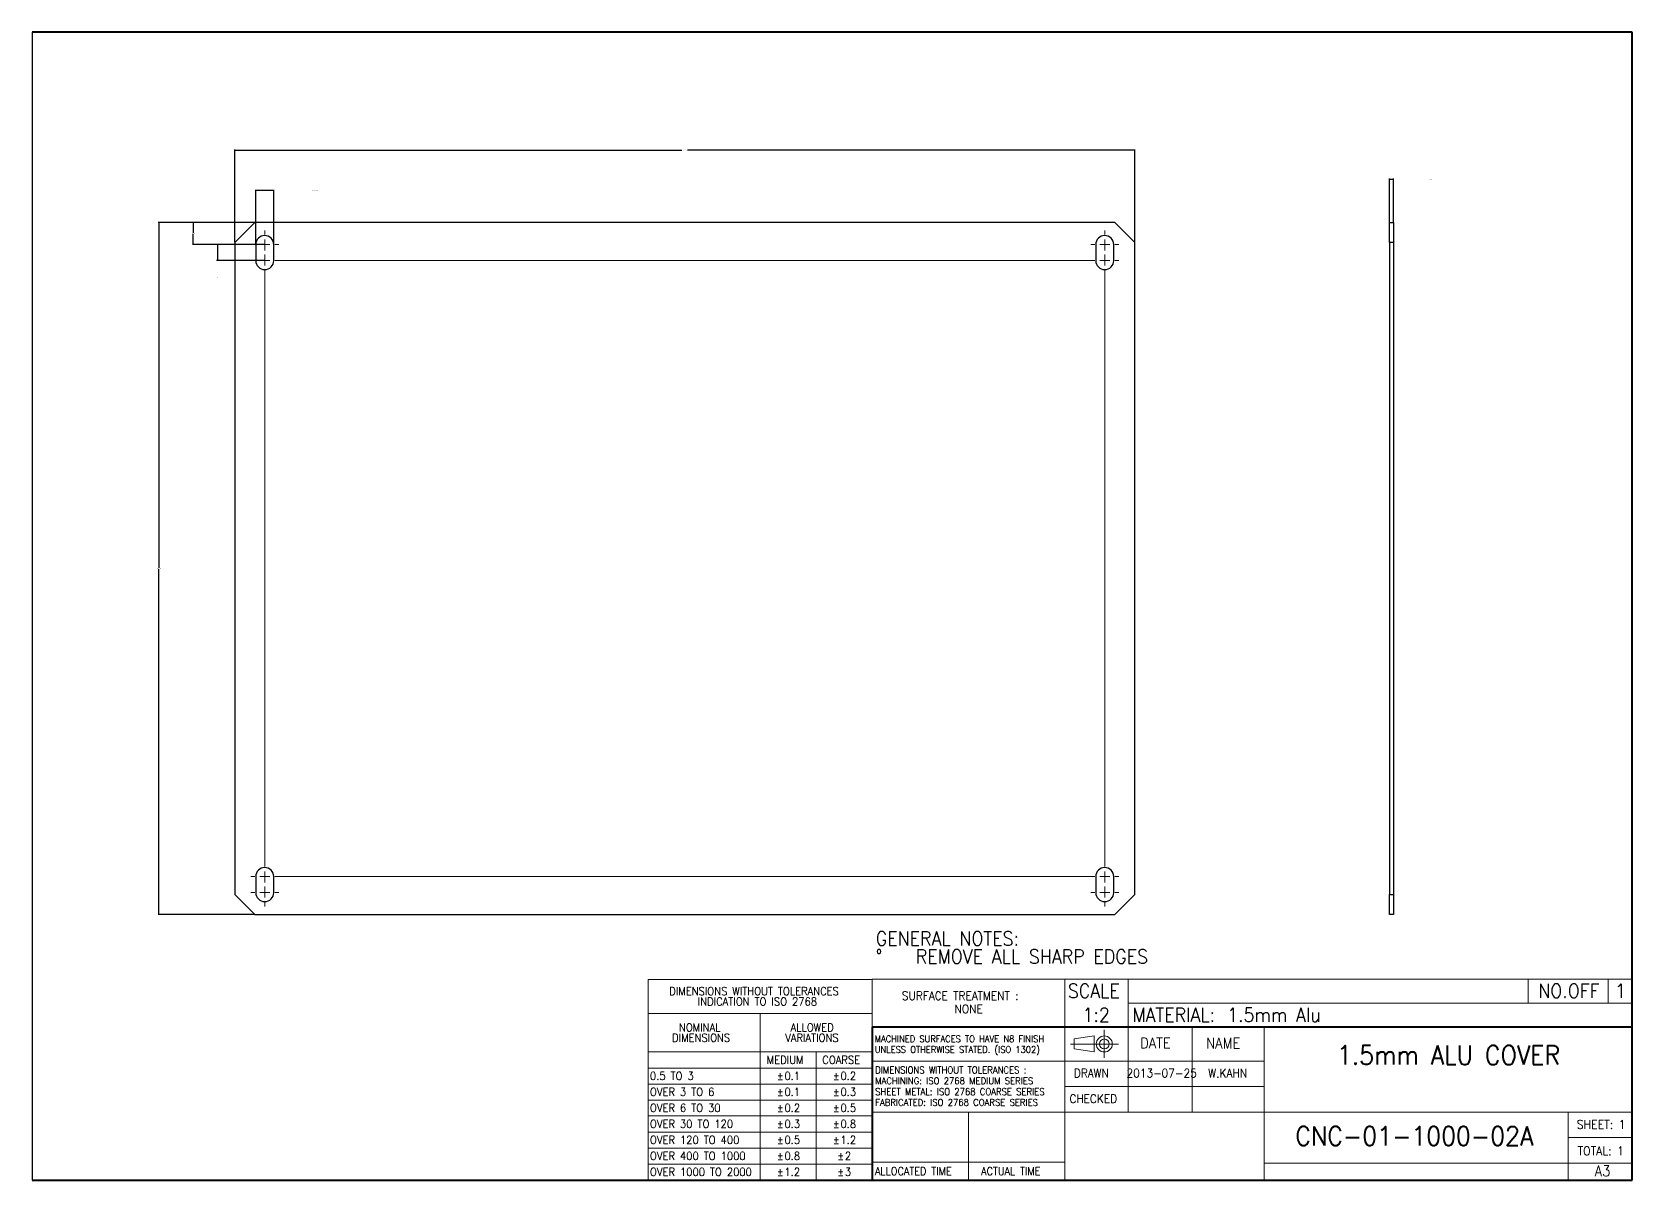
# Model space of a CAD drawing. Header units: millimetres. Extents: x 15 to 913, y -15 to 331.
# Drawn here: x 15 to 415, y 5 to 292 of the extents above; entities that cross this region are included whole.
import ezdxf

# ---------------------------------------------------------------- set-up
doc = ezdxf.new("R2010")
doc.units = ezdxf.units.MM
doc.header["$PDSIZE"] = -1
doc.linetypes.add('CENTERX2', pattern=[100, 64, -12, 12, -12])
doc.layers.get('0').update_dxf_attribs({"true_color": 0xffffff})
doc.layers.get('Defpoints').update_dxf_attribs({"true_color": 0xffffff})
doc.styles.add('textstyle1', font='standard')
doc.styles.add('textstyle10', font='standard')
doc.styles.add('textstyle11', font='standard')
doc.styles.add('textstyle12', font='standard')
doc.styles.add('textstyle13', font='standard')
doc.styles.add('textstyle14', font='standard')
doc.styles.add('textstyle15', font='standard')
doc.styles.add('textstyle16', font='standard')
doc.styles.add('textstyle17', font='standard')
doc.styles.add('textstyle18', font='standard')
doc.styles.add('textstyle19', font='standard')
doc.styles.add('textstyle2', font='standard')
doc.styles.add('textstyle20', font='standard')
doc.styles.add('textstyle21', font='standard')
doc.styles.add('textstyle22', font='standard')
doc.styles.add('textstyle23', font='standard')
doc.styles.add('textstyle24', font='standard')
doc.styles.add('textstyle25', font='standard')
doc.styles.add('textstyle26', font='standard')
doc.styles.add('textstyle27', font='standard')
doc.styles.add('textstyle28', font='standard')
doc.styles.add('textstyle29', font='standard')
doc.styles.add('textstyle3', font='standard')
doc.styles.add('textstyle30', font='standard')
doc.styles.add('textstyle31', font='standard')
doc.styles.add('textstyle32', font='standard')
doc.styles.add('textstyle33', font='standard')
doc.styles.add('textstyle34', font='standard')
doc.styles.add('textstyle35', font='standard')
doc.styles.add('textstyle36', font='standard')
doc.styles.add('textstyle37', font='standard')
doc.styles.add('textstyle38', font='standard')
doc.styles.add('textstyle39', font='standard')
doc.styles.add('textstyle4', font='standard')
doc.styles.add('textstyle40', font='standard')
doc.styles.add('textstyle41', font='standard')
doc.styles.add('textstyle42', font='standard')
doc.styles.add('textstyle43', font='standard')
doc.styles.add('textstyle44', font='standard')
doc.styles.add('textstyle45', font='standard')
doc.styles.add('textstyle46', font='standard')
doc.styles.add('textstyle47', font='standard')
doc.styles.add('textstyle48', font='standard')
doc.styles.add('textstyle49', font='standard')
doc.styles.add('textstyle5', font='standard')
doc.styles.add('textstyle50', font='standard')
doc.styles.add('textstyle51', font='standard')
doc.styles.add('textstyle52', font='standard')
doc.styles.add('textstyle59', font='standard')
doc.styles.add('textstyle6', font='standard')
doc.styles.add('textstyle60', font='standard')
doc.styles.add('textstyle61', font='standard')
doc.styles.add('textstyle62', font='standard')
doc.styles.add('textstyle63', font='standard')
doc.styles.add('textstyle64', font='standard')
doc.styles.add('textstyle65', font='Standard')
doc.styles.add('textstyle66', font='standard')
doc.styles.add('textstyle67', font='standard')
doc.styles.add('textstyle68', font='standard')
doc.styles.add('textstyle69', font='standard')
doc.styles.add('textstyle7', font='standard')
doc.styles.add('textstyle70', font='Standard')
doc.styles.add('textstyle71', font='standard')
doc.styles.add('textstyle72', font='standard')
doc.styles.add('textstyle73', font='standard')
doc.styles.add('textstyle74', font='standard')
doc.styles.add('textstyle75', font='standard')
doc.styles.add('textstyle76', font='standard')
doc.styles.add('textstyle77', font='standard')
doc.styles.add('textstyle78', font='standard')
doc.styles.add('textstyle79', font='standard')
doc.styles.add('textstyle8', font='standard')
doc.styles.add('textstyle9', font='standard')
doc.dimstyles.new('QCADDimStyle', dxfattribs={"dimtxt": 3.5, "dimasz": 2.5, "dimexe": 1, "dimexo": 0, "dimgap": 1.524, "dimtad": 1, "dimtoh": 1, "dimdec": 4, "dimzin": 0, "dimdsep": 46, "dimtxsty": 'Standard', "dimcen": 0.09, "dimadec": 0, "dimazin": 0, "dimtfac": 1, "dimtdec": 4, "dimtofl": 0, "dimtmove": 0, "dimatfit": 3, "dimfxl": 1, "dimtolj": 1, "dimtzin": 0, "dimarcsym": 0})

# ---------------------------------------------------------------- blocks, each defined once
blk = doc.blocks.new('SW_NOTE_0')
at = {"color": 0, "linetype": 'Continuous', "lineweight": 0, "char_height": 3.5, "attachment_point": 1}
for s, insert, style in [('GENERAL NOTES:', (0, 4.51), 'textstyle1'), ('%%d', (0, -0.01), 'textstyle3'), ('REMOVE ALL SHARP EDGES', (10, -0.01), 'textstyle2')]:
    blk.add_mtext(s, dxfattribs=dict(at, insert=insert, style=style))
blk = doc.blocks.new('SW_NOTE_1')
at = {"color": 0, "linetype": 'Continuous', "lineweight": 0, "char_height": 1.7, "attachment_point": 1}
for s, insert, style in [('DIMENSIONS WITHOUT TOLERANCES :', (0, 2.19), 'textstyle4'), ('SHEET METAL: ISO 2768 COARSE SERIES', (0, -3.21), 'textstyle6'), ('MACHINING: ISO 2768 MEDIUM SERIES', (0, -0.51), 'textstyle5'), ('FABRICATED: ISO 2768 COARSE SERIES', (0, -5.91), 'textstyle7')]:
    blk.add_mtext(s, dxfattribs=dict(at, insert=insert, style=style))
blk = doc.blocks.new('SW_NOTE_2')
at = {"color": 0, "linetype": 'Continuous', "lineweight": 0, "char_height": 1.67, "attachment_point": 1}
for s, insert, style in [('MACHINED SURFACES TO HAVE N8 FINISH', (0, 2.15), 'textstyle8'), ('UNLESS OTHERWISE STATED. (ISO 1302)', (0, -0.52), 'textstyle9')]:
    blk.add_mtext(s, dxfattribs=dict(at, insert=insert, style=style))
blk = doc.blocks.new('SW_TABLEANNOTATION_0')
at = {"color": 0, "linetype": 'Continuous', "lineweight": 0}
for p, q in [((0, 0), (0, -50.13)), ((56, 0), (0, 0)), ((56, -50.13), (56, 0)), ((0, -8.5), (56, -8.5)), ((28, -8.5), (28, -50.13)), ((0, -18.12), (56, -18.12)), ((42, -18.12), (42, -50.13)), ((0, -22.13), (56, -22.13)), ((0, -26.13), (56, -26.13)), ((0, -30.13), (56, -30.13)), ((0, -34.12), (56, -34.12)), ((0, -38.13), (56, -38.13)), ((0, -42.13), (56, -42.13)), ((0, -46.13), (56, -46.13)), ((0, -50.13), (56, -50.13))]:
    blk.add_line(p, q, dxfattribs=at)
at = {"color": 0, "linetype": 'Continuous', "lineweight": 0, "char_height": 2, "attachment_point": 1}
for s, insert, style in [('DIMENSIONS WITHOUT TOLERANCES', (5.31, -1.92), 'textstyle10'), ('INDICATION TO ISO 2768', (12.42, -4.51), 'textstyle11'), ('NOMINAL', (7.74, -10.99), 'textstyle12'), ('ALLOWED', (35.64, -10.99), 'textstyle14'), ('DIMENSIONS', (6.01, -13.57), 'textstyle13'), ('VARIATIONS', (34.3, -13.57), 'textstyle15'), ('MEDIUM', (29.67, -19.09), 'textstyle16'), ('COARSE', (43.58, -19.09), 'textstyle17'), ('0.5 TO 3', (0.5, -23.09), 'textstyle18'), ('%%p', (32.2, -23.09), 'textstyle19'), ('0.1', (34.11, -23.09), 'textstyle20'), ('%%p', (46.2, -23.09), 'textstyle21'), ('0.2', (48.11, -23.09), 'textstyle22'), ('OVER 3 TO 6', (0.5, -27.09), 'textstyle23'), ('%%p', (32.2, -27.09), 'textstyle24'), ('0.1', (34.11, -27.09), 'textstyle25'), ('%%p', (46.2, -27.09), 'textstyle26'), ('0.3', (48.11, -27.09), 'textstyle27'), ('OVER 6 TO 30', (0.5, -31.09), 'textstyle28'), ('%%p', (32.2, -31.09), 'textstyle29'), ('0.2', (34.11, -31.09), 'textstyle30'), ('%%p', (46.2, -31.09), 'textstyle31'), ('0.5', (48.11, -31.09), 'textstyle32'), ('OVER 30 TO 120', (0.5, -35.09), 'textstyle33'), ('%%p', (32.2, -35.09), 'textstyle34'), ('0.3', (34.11, -35.09), 'textstyle35'), ('%%p', (46.2, -35.09), 'textstyle36'), ('0.8', (48.11, -35.09), 'textstyle37'), ('OVER 120 TO 400', (0.5, -39.09), 'textstyle38'), ('%%p', (32.2, -39.09), 'textstyle39'), ('0.5', (34.11, -39.09), 'textstyle40'), ('%%p', (46.2, -39.09), 'textstyle41'), ('1.2', (48.11, -39.09), 'textstyle42'), ('OVER 400 TO 1000', (0.5, -43.09), 'textstyle43'), ('%%p', (32.2, -43.09), 'textstyle44'), ('0.8', (34.11, -43.09), 'textstyle45'), ('%%p', (47.31, -43.09), 'textstyle46'), ('2', (49.21, -43.09), 'textstyle47'), ('OVER 1000 TO 2000', (0.5, -47.09), 'textstyle48'), ('%%p', (32.2, -47.09), 'textstyle49'), ('1.2', (34.11, -47.09), 'textstyle50'), ('%%p', (47.31, -47.09), 'textstyle51'), ('3', (49.21, -47.09), 'textstyle52')]:
    blk.add_mtext(s, dxfattribs=dict(at, insert=insert, style=style))
blk = doc.blocks.new('*D16')
at = {"color": 0, "linetype": 'Continuous', "lineweight": -2}
for p, q in [((73.12, 238.86), (61.16, 238.86)), ((61.34, 238.68), (61.34, 235.04)), ((73.12, 234.86), (61.16, 234.86))]:
    blk.add_line(p, q, dxfattribs=at)
at = {"color": 0}
for points in [[(61.37, 238.68), (61.31, 238.68), (61.34, 238.86)], [(61.31, 235.04), (61.37, 235.04), (61.34, 234.86)]]:
    blk.add_solid(points, dxfattribs=at)
at = {"layer": 'Defpoints', "color": 0}
for p in [(73.18, 238.86), (61.34, 234.86), (73.18, 234.86)]:
    blk.add_point(p, dxfattribs=at)
at = {"color": 0, "lineweight": 0, "insert": (61.34, 230.59), "char_height": 0.18, "attachment_point": 5}
blk.add_mtext('\\A1;8.0000', dxfattribs=at)
blk = doc.blocks.new('*D17')
at = {"color": 0, "linetype": 'Continuous', "lineweight": -2}
for p, q in [((70.93, 238.92), (70.93, 252.54)), ((75.25, 252.36), (71.11, 252.36)), ((75.43, 238.92), (75.43, 252.54))]:
    blk.add_line(p, q, dxfattribs=at)
at = {"color": 0}
for points in [[(71.11, 252.39), (71.11, 252.33), (70.93, 252.36)], [(75.25, 252.33), (75.25, 252.39), (75.43, 252.36)]]:
    blk.add_solid(points, dxfattribs=at)
at = {"layer": 'Defpoints', "color": 0}
for p in [(70.93, 252.36), (70.93, 238.86), (75.43, 238.86)]:
    blk.add_point(p, dxfattribs=at)
at = {"color": 0, "lineweight": 0, "insert": (85.79, 252.36), "char_height": 0.18, "attachment_point": 5}
blk.add_mtext('\\A1;9.0000 (4x)', dxfattribs=at)
blk = doc.blocks.new('*D18')
at = {"color": 0, "linetype": 'Continuous', "lineweight": -2}
for p, q in [((70.62, 244.36), (55.11, 244.36)), ((55.29, 244.18), (55.29, 241.79)), ((55.29, 239.04), (55.29, 241.43)), ((73.12, 238.86), (55.11, 238.86))]:
    blk.add_line(p, q, dxfattribs=at)
at = {"color": 0}
for points in [[(55.32, 244.18), (55.26, 244.18), (55.29, 244.36)], [(55.26, 239.04), (55.32, 239.04), (55.29, 238.86)]]:
    blk.add_solid(points, dxfattribs=at)
at = {"layer": 'Defpoints', "color": 0}
for p in [(70.68, 244.36), (55.29, 238.86), (73.18, 238.86)]:
    blk.add_point(p, dxfattribs=at)
at = {"color": 0, "lineweight": 0, "insert": (55.29, 241.61), "char_height": 0.18, "attachment_point": 5}
blk.add_mtext('\\A1;11.0000', dxfattribs=at)
blk = doc.blocks.new('*D19')
at = {"color": 0, "linetype": 'Continuous', "lineweight": -2}
for p, q in [((70.62, 244.36), (46.53, 244.36)), ((46.71, 244.18), (46.71, 158.04)), ((46.71, 71.54), (46.71, 157.68)), ((70.62, 71.36), (46.53, 71.36))]:
    blk.add_line(p, q, dxfattribs=at)
at = {"color": 0}
for points in [[(46.74, 244.18), (46.68, 244.18), (46.71, 244.36)], [(46.68, 71.54), (46.74, 71.54), (46.71, 71.36)]]:
    blk.add_solid(points, dxfattribs=at)
at = {"layer": 'Defpoints', "color": 0}
for p in [(70.68, 244.36), (46.71, 71.36), (70.68, 71.36)]:
    blk.add_point(p, dxfattribs=at)
at = {"color": 0, "lineweight": 0, "insert": (46.71, 157.86), "char_height": 0.18, "attachment_point": 5}
blk.add_mtext('\\A1;346.0000', dxfattribs=at)
blk = doc.blocks.new('*D20')
at = {"color": 0, "linetype": 'Continuous', "lineweight": -2}
for p, q in [((65.68, 239.42), (65.68, 262.66)), ((65.86, 262.48), (177.48, 262.48)), ((290.5, 262.48), (178.89, 262.48)), ((290.68, 239.42), (290.68, 262.66))]:
    blk.add_line(p, q, dxfattribs=at)
at = {"color": 0}
for points in [[(65.86, 262.51), (65.86, 262.45), (65.68, 262.48)], [(290.5, 262.45), (290.5, 262.51), (290.68, 262.48)]]:
    blk.add_solid(points, dxfattribs=at)
at = {"layer": 'Defpoints', "color": 0}
for p in [(290.68, 262.48), (65.68, 239.36), (290.68, 239.36)]:
    blk.add_point(p, dxfattribs=at)
at = {"color": 0, "lineweight": 0, "insert": (178.18, 262.48), "char_height": 0.18, "attachment_point": 5}
blk.add_mtext('\\A1;450.0000', dxfattribs=at)
blk = doc.blocks.new('SW_CENTERMARKSYMBOL_0')
at = {"color": 0, "linetype": 'Continuous', "lineweight": 0}
for p, q in [((0, 0), (-1.25, 0)), ((0, 2.5), (0, 3.5)), ((0, 0), (0, 1.25)), ((0, 0), (1.25, 0)), ((0, 0), (0, -1.25)), ((2.5, 0), (3.5, 0)), ((-2.5, 0), (-3.5, 0)), ((0, -1.5), (0, -0.5)), ((0, -2.5), (0, -3.5)), ((0, -4), (0, -2.75)), ((0, -4), (1.25, -4)), ((2.5, -4), (3.5, -4)), ((-2.5, -4), (-3.5, -4)), ((0, -4), (-1.25, -4)), ((0, -4), (0, -5.25)), ((0, -6.5), (0, -7.5))]:
    blk.add_line(p, q, dxfattribs=at)
blk = doc.blocks.new('SW_CENTERMARKSYMBOL_1')
at = {"color": 0, "linetype": 'Continuous', "lineweight": 0}
for p, q in [((0, 0), (-1.25, 0)), ((0, 2.5), (0, 3.5)), ((0, 0), (0, 1.25)), ((0, 0), (1.25, 0)), ((0, 0), (0, -1.25)), ((2.5, 0), (3.5, 0)), ((-2.5, 0), (-3.5, 0)), ((0, -1.5), (0, -0.5)), ((0, -2.5), (0, -3.5)), ((0, -4), (0, -2.75)), ((0, -4), (1.25, -4)), ((2.5, -4), (3.5, -4)), ((-2.5, -4), (-3.5, -4)), ((0, -4), (-1.25, -4)), ((0, -4), (0, -5.25)), ((0, -6.5), (0, -7.5))]:
    blk.add_line(p, q, dxfattribs=at)
blk = doc.blocks.new('SW_CENTERMARKSYMBOL_2')
at = {"color": 0, "linetype": 'Continuous', "lineweight": 0}
for p, q in [((0, 4), (-1.25, 4)), ((0, 6.5), (0, 7.5)), ((0, 4), (0, 5.25)), ((0, 4), (0, 2.75)), ((0, 4), (1.25, 4)), ((2.5, 4), (3.5, 4)), ((-2.5, 4), (-3.5, 4)), ((0, 0), (-1.25, 0)), ((0, 2.5), (0, 3.5)), ((0, 1.5), (0, 0.5)), ((0, 0), (0, 1.25)), ((0, 0), (0, -1.25)), ((0, 0), (1.25, 0)), ((2.5, 0), (3.5, 0)), ((-2.5, 0), (-3.5, 0)), ((0, -2.5), (0, -3.5))]:
    blk.add_line(p, q, dxfattribs=at)
blk = doc.blocks.new('SW_CENTERMARKSYMBOL_3')
at = {"color": 0, "linetype": 'Continuous', "lineweight": 0}
for p, q in [((-2.5, 4), (-3.5, 4)), ((0, 4), (-1.25, 4)), ((0, 6.5), (0, 7.5)), ((0, 4), (0, 5.25)), ((0, 4), (0, 2.75)), ((0, 4), (1.25, 4)), ((2.5, 4), (3.5, 4)), ((-2.5, 0), (-3.5, 0)), ((0, 0), (-1.25, 0)), ((0, 2.5), (0, 3.5)), ((0, 1.5), (0, 0.5)), ((0, 0), (0, 1.25)), ((0, 0), (0, -1.25)), ((0, 0), (1.25, 0)), ((2.5, 0), (3.5, 0)), ((0, -2.5), (0, -3.5))]:
    blk.add_line(p, q, dxfattribs=at)
blk = doc.blocks.new('SW_CENTERMARKSYMBOL_4')
at = {"color": 0, "linetype": 'Continuous', "lineweight": 0}
for p, q in [((0, 0), (-1.25, 0)), ((0, 2.5), (0, 3.5)), ((0, 0), (0, 1.25)), ((0, 0), (1.25, 0)), ((0, 0), (0, -1.25)), ((2.5, 0), (207.5, 0)), ((210, 0), (208.75, 0)), ((210, 2.5), (210, 3.5)), ((210, 0), (210, 1.25)), ((210, 0), (211.25, 0)), ((210, 0), (210, -1.25)), ((212.5, 0), (213.5, 0)), ((-2.5, 0), (-3.5, 0)), ((0, -2.5), (0, -151.5)), ((210, -2.5), (210, -151.5)), ((-2.5, -154), (-3.5, -154)), ((0, -154), (-1.25, -154)), ((0, -154), (0, -152.75)), ((0, -154), (1.25, -154)), ((0, -154), (0, -155.25)), ((2.5, -154), (207.5, -154)), ((210, -154), (208.75, -154)), ((210, -154), (210, -152.75)), ((210, -154), (211.25, -154)), ((210, -154), (210, -155.25)), ((212.5, -154), (213.5, -154)), ((0, -156.5), (0, -157.5)), ((210, -156.5), (210, -157.5))]:
    blk.add_line(p, q, dxfattribs=at)
blk = doc.blocks.new('*D21')
at = {"color": 0, "linetype": 'Continuous', "lineweight": -2}
for p, q in [((354.35, 244.42), (354.35, 255.35)), ((354.53, 255.17), (355.17, 255.17)), ((355.35, 244.42), (355.35, 255.35))]:
    blk.add_line(p, q, dxfattribs=at)
at = {"color": 0}
for points in [[(354.53, 255.2), (354.53, 255.14), (354.35, 255.17)], [(355.17, 255.14), (355.17, 255.2), (355.35, 255.17)]]:
    blk.add_solid(points, dxfattribs=at)
at = {"layer": 'Defpoints', "color": 0}
for p in [(355.35, 255.17), (354.35, 244.36), (355.35, 244.36)]:
    blk.add_point(p, dxfattribs=at)
at = {"color": 0, "lineweight": 0, "insert": (364.57, 255.17), "char_height": 0.18, "attachment_point": 5}
blk.add_mtext('\\A1;2.0000', dxfattribs=at)

msp = doc.modelspace()

# ---------------------------------------------------------------- linework, layer by layer
at = {"color": 7, "linetype": 'Continuous', "lineweight": 40, "true_color": 0xffffff}
for p, q in [((415, 292), (15, 292)), ((415, 5), (415, 292)), ((415, 43.25), (225, 43.25)), ((225, 43.25), (225, 5)), ((15, 5), (415, 5))]:
    msp.add_line(p, q, dxfattribs=at)
at = {"color": 7, "linetype": 'Continuous', "lineweight": 30, "true_color": 0xffffff}
for p, q in [((15, 292), (15, 5)), ((70.684441, 244.359794), (65.684446, 239.359799)), ((285.684444, 244.359794), (70.684441, 244.359794)), ((290.68444, 239.359799), (285.684444, 244.359794)), ((354.345808, 239.359799), (354.345808, 244.359794)), ((354.345808, 244.359794), (355.345808, 244.359794)), ((355.345808, 244.359794), (355.345808, 239.359799)), ((65.684446, 239.359799), (65.684446, 76.359796)), ((70.934445, 238.859798), (70.934445, 234.859797)), ((75.434439, 234.859797), (75.434439, 238.859798)), ((280.934446, 238.859798), (280.934446, 234.859797)), ((285.43444, 234.859797), (285.43444, 238.859798)), ((290.68444, 76.359796), (290.68444, 239.359799)), ((355.345808, 239.359799), (354.345808, 239.359799)), ((354.345808, 239.359799), (354.345808, 76.359796)), ((355.345808, 239.359799), (355.345808, 76.359796)), ((70.934445, 80.859798), (70.934445, 76.859797)), ((75.434439, 76.859797), (75.434439, 80.859798)), ((280.934446, 80.859798), (280.934446, 76.859797)), ((285.43444, 76.859797), (285.43444, 80.859798)), ((65.684446, 76.359796), (70.684441, 71.359801)), ((285.684444, 71.359801), (290.68444, 76.359796)), ((354.345808, 76.359796), (355.345808, 76.359796)), ((354.345808, 71.359801), (354.345808, 76.359796)), ((355.345808, 76.359796), (355.345808, 71.359801)), ((70.684441, 71.359801), (285.684444, 71.359801)), ((355.345808, 71.359801), (354.345808, 71.359801))]:
    msp.add_line(p, q, dxfattribs=at)
at = {"color": 7, "linetype": 'Continuous', "lineweight": 0, "true_color": 0xffffff}
for p, q in [((273.2, 55.25), (225, 55.25)), ((225, 55.25), (225, 43.25)), ((273.2, 43.25), (273.2, 55.25)), ((273.2, 55.25), (322, 55.25)), ((289, 55.25), (289, 43.25)), ((322, 55.25), (415, 55.25)), ((389, 55.25), (389, 49.25)), ((409, 55.25), (409, 49.25)), ((289, 49.25), (415, 49.25)), ((225, 43.25), (225, 5)), ((273.2, 43.25), (273.2, 5)), ((275.580391, 40.250897), (280.580391, 41.000897)), ((275.580391, 40.250897), (275.580391, 37.750897)), ((280.580391, 41.000897), (280.580391, 37.000897)), ((289, 43.25), (289, 22)), ((305, 22), (305, 43.25)), ((323, 5), (323, 43.25)), ((275.580391, 37.750897), (280.580391, 37.000897)), ((273.2, 34.75), (225, 34.75)), ((323, 34.75), (273.2, 34.75)), ((323, 28.375), (273.2, 28.375)), ((273.2, 22), (225, 22)), ((249.1, 22), (249.1, 5)), ((323, 22), (273.2, 22)), ((415, 22), (323, 22)), ((399, 5), (399, 22)), ((399, 15.625), (415, 15.625)), ((225, 9.5), (273.2, 9.5)), ((415, 9.25), (323, 9.25))]:
    msp.add_line(p, q, dxfattribs=at)
at = {"color": 7, "linetype": 'CENTERX2', "lineweight": 0, "true_color": 0xffffff}
for p, q in [((283.080391, 35.50004), (283.080391, 42.50004)), ((274.654575, 39), (286.664244, 39))]:
    msp.add_line(p, q, dxfattribs=at)
at = {"color": 7, "linetype": 'Continuous', "lineweight": 0, "true_color": 0xffffff}
for radius in [2, 1.25]:
    msp.add_circle((283.080391, 39.000897), radius, dxfattribs=at)
at = {"color": 7, "linetype": 'Continuous', "lineweight": 30, "true_color": 0xffffff}
for centre, start, end in [((73.184443, 238.859797), 0, 180), ((283.184443, 238.859797), 0, 180), ((73.184443, 234.859797), 180, 0), ((283.184443, 234.859797), 180, 0), ((73.184443, 80.859797), 0, 180), ((283.184443, 80.859797), 0, 180), ((73.184443, 76.859797), 180, 0), ((283.184443, 76.859797), 180, 0)]:
    msp.add_arc(centre, 2.25, start, end, dxfattribs=at)

# ---------------------------------------------------------------- block references
at = {"color": 7, "linetype": 'Continuous', "lineweight": 0, "true_color": 0xffffff}
for name, p in [('SW_CENTERMARKSYMBOL_3', (73.184443, 234.859797)), ('SW_CENTERMARKSYMBOL_2', (283.184443, 234.859797)), ('SW_CENTERMARKSYMBOL_4', (73.184443, 234.859797)), ('SW_CENTERMARKSYMBOL_0', (73.184443, 80.859797)), ('SW_CENTERMARKSYMBOL_1', (283.184443, 80.859797)), ('SW_NOTE_0', (225.930498, 62.62699)), ('SW_TABLEANNOTATION_0', (169, 55.125)), ('SW_NOTE_2', (225.693594, 38.966703)), ('SW_NOTE_1', (225.800383, 31.151104))]:
    msp.add_blockref(name, p, dxfattribs=at)

# ---------------------------------------------------------------- texts
for s, insert, char_height, attachment_point, style in [('SURFACE TREATMENT :', (232.490119, 52.101561), 2.11666667, 1, 'textstyle79'), ('SCALE', (273.965171, 54.020619), 3.5, 1, 'textstyle63'), ('NO.OFF', (399.214792, 54.044187), 3.5, 2, 'textstyle66'), ('1', (412.123055, 54.083215), 3.5, 2, 'textstyle76'), ('NONE', (249.163478, 48.826361), 2.1166667, 2, 'textstyle74'), ('1:2', (281.036881, 48.043968), 3.5, 2, 'textstyle71'), ('MATERIAL:', (290.117584, 48.056384), 3.5, 1, 'textstyle78'), ('1.5mm Alu', (313.78354, 48.047651), 3.5, 1, 'textstyle70'), ('DATE', (292.023716, 40.5675), 2.6458333, 1, 'textstyle59'), ('NAME', (308.537838, 40.545678), 2.6458333, 1, 'textstyle60'), ('1.5mm ALU COVER', (369.123412, 38.612701), 4.7625, 2, 'textstyle65'), ('DRAWN', (275.456094, 32.778786), 2.1166667, 1, 'textstyle61'), ('2013-07-25', (297.417934, 32.775421), 2.1166667, 2, 'textstyle77'), ('W.KAHN', (313.913655, 32.760782), 2.1166667, 2, 'textstyle69'), ('CHECKED', (274.362937, 26.373464), 2.1166667, 1, 'textstyle62'), ('CNC-01-1000-02A', (360.587253, 18.383191), 4.7625, 2, 'textstyle64'), ('SHEET: 1', (407.280206, 19.981428), 2.2, 2, 'textstyle67'), ('TOTAL: 1', (407.19834, 13.369964), 2.2, 2, 'textstyle75'), ('ALLOCATED TIME', (225.739376, 8.177712), 1.95, 1, 'textstyle72'), ('ACTUAL TIME', (252.274571, 8.185668), 1.95, 1, 'textstyle73'), ('A3', (407.620344, 8.58756), 2.6458333, 2, 'textstyle68')]:
    msp.add_mtext(s, dxfattribs=dict(at, insert=insert, char_height=char_height, attachment_point=attachment_point, style=style))

# ---------------------------------------------------------------- dimensions: what is measured, and where the dimension line sits
for base, p1, p2, angle, picture, middle in [((290.684443, 262.484642), (65.684443, 239.359797), (290.684443, 239.359797), 0, '*D20', (178.184443, 262.484642)), ((46.712164, 71.359797), (70.684443, 244.359797), (70.684443, 71.359797), 90, '*D19', (46.712164, 157.859797)), ((55.294887, 238.859797), (70.684443, 244.359797), (73.184443, 238.859797), 90, '*D18', (55.294887, 241.609797)), ((61.336215, 234.859797), (73.184443, 238.859797), (73.184443, 234.859797), 90, '*D16', (61.336215, 230.588854))]:
    dim = msp.add_linear_dim(base=base, p1=p1, p2=p2, angle=angle, dimstyle='QCADDimStyle', override={"dimtxt": 0.18, "dimasz": 0.18, "dimexe": 0.18, "dimexo": 0.0625, "dimgap": 0.09, "dimtad": 0, "dimtih": 1, "dimlfac": 2, "dimtmove": 2}, dxfattribs=at)
    dim.commit()
    dim.dimension.update_dxf_attribs({"geometry": picture, "text_midpoint": middle, "dimtype": 160})
dim = msp.add_linear_dim(base=(70.934443, 252.359797), p1=(75.434443, 238.859797), p2=(70.934443, 238.859797), angle=0, text='<> (4x)', dimstyle='QCADDimStyle', override={"dimtxt": 0.18, "dimasz": 0.18, "dimexe": 0.18, "dimexo": 0.0625, "dimgap": 0.09, "dimtad": 0, "dimtih": 1, "dimlfac": 2, "dimtmove": 2}, dxfattribs=at)
dim.commit()
dim.dimension.update_dxf_attribs({"geometry": '*D17', "text_midpoint": (85.79138, 252.359797), "dimtype": 160})
dim = msp.add_linear_dim(base=(355.345808, 255.168284), p1=(354.345808, 244.359797), p2=(355.345808, 244.359797), dimstyle='QCADDimStyle', override={"dimtxt": 0.18, "dimasz": 0.18, "dimexe": 0.18, "dimexo": 0.0625, "dimgap": 0.09, "dimtad": 0, "dimtih": 1, "dimlfac": 2, "dimtmove": 2}, dxfattribs=at)
dim.commit()
dim.dimension.update_dxf_attribs({"geometry": '*D21', "text_midpoint": (364.567907, 255.168284), "dimtype": 160})

doc.saveas('drawing.dxf')
